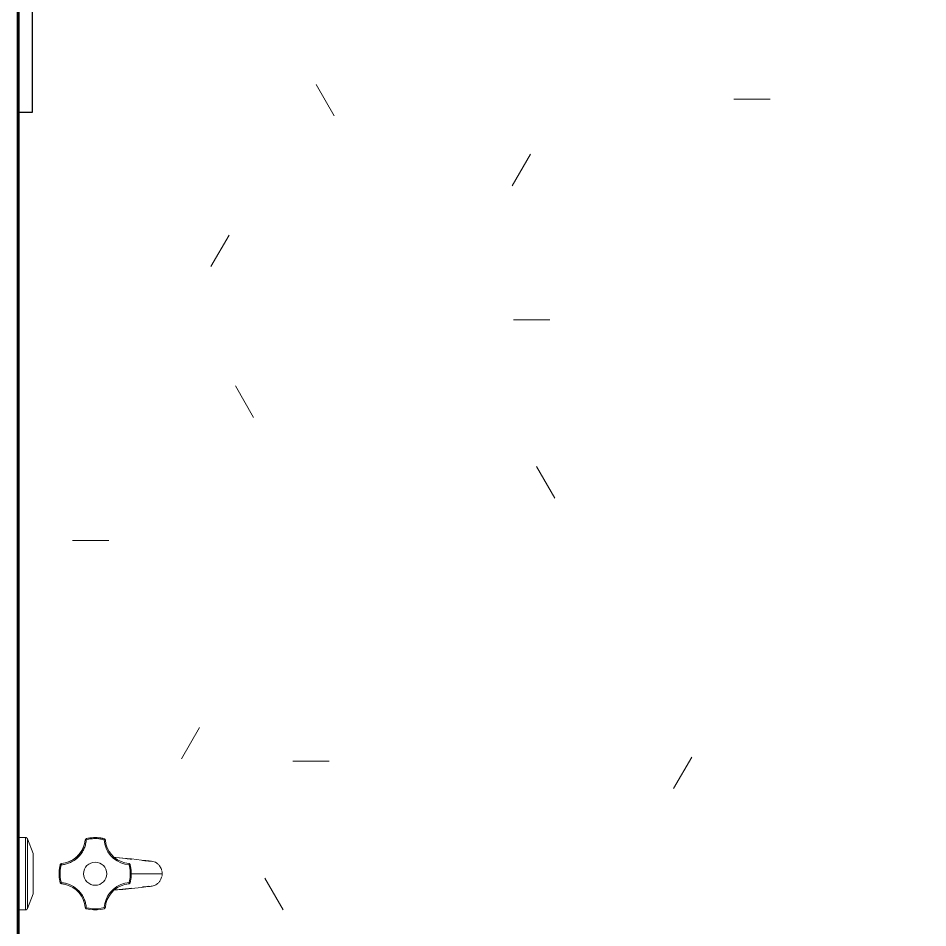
# Model space of a CAD drawing. Header units: millimetres. Extents: x -48985 to -29412, y -43090 to -3800.
# Drawn here: x -45605 to -44976, y -42482 to -41854 of the extents above; entities that cross this region are included whole.
import ezdxf

# ---------------------------------------------------------------- set-up
doc = ezdxf.new("R2010")
doc.units = ezdxf.units.MM
for name, color, linetype, lineweight in [('A-DOOR', 31, 'Continuous', 9), ('A-FLOR-PATT', 8, 'Continuous', 25), ('A-WALL', 113, 'Continuous', 25), ('G-IMPT', 8, 'Continuous', 9), ('P-SANR-FIXT', 6, 'Continuous', 9)]:
    doc.layers.add(name, color=color, linetype=linetype, lineweight=lineweight)

# ---------------------------------------------------------------- blocks, each defined once
blk = doc.blocks.new('Porta correr 4 folhas oficina - 350 x 210-4288001-PAGINAÇÃO DE PISO GARAGEM')
at = {"layer": 'A-DOOR', "lineweight": 25}
for p, q in [((-1849, -90), (-1849, -100)), ((-1849, -100), (-1749, -100))]:
    blk.add_line(p, q, dxfattribs=at)
blk = doc.blocks.new('Torneira 57_1152 C39 - 1152c39_3d_dwg-3886192-PAGINAÇÃO DE PISO GARAGEM')
at = {"layer": 'G-IMPT'}
for p, q in [((-25.01, 0), (-25.01, -5.04)), ((25.01, -5.04), (25.01, 0)), ((-25.01, -5.04), (-24.42, -5.04)), ((-25.01, -5.04), (25.01, -5.04)), ((24.42, -5.04), (25.01, -5.04)), ((-24.06, -6.43), (-13.88, -10.46)), ((24.06, -6.43), (-24.06, -6.43)), ((-22.97, -6.43), (-24.06, -6.43)), ((-13.88, -10.46), (13.88, -10.46)), ((-12.53, -10.46), (-13.88, -10.46)), ((13.88, -10.46), (12.5, -10.46)), ((13.88, -10.46), (24.06, -6.43)), ((24.06, -6.43), (22.88, -6.43)), ((-6.43, -29.32), (-6.29, -29.04)), ((-6.29, -29.04), (-0.45, -28.24)), ((-23.97, -46.98), (-24.17, -46.92)), ((23.89, -46.78), (24.17, -46.92)), ((-23.89, -59.64), (-24.17, -59.5)), ((23.98, -59.44), (24.17, -59.5)), ((-6.29, -77.38), (-5.79, -77.5)), ((-5.79, -77.5), (-3.5, -77.94)), ((-3.5, -77.94), (0.45, -78.18)), ((6.44, -77.1), (6.29, -77.38))]:
    blk.add_line(p, q, dxfattribs=at)
at = {"layer": 'G-IMPT', "flags": 128}
for points in [[(-24.06, -6.43), (-24.12, -6.41), (-24.17, -6.38), (-24.23, -6.35), (-24.28, -6.32), (-24.33, -6.29), (-24.38, -6.26), (-24.43, -6.22), (-24.47, -6.19), (-24.52, -6.15), (-24.56, -6.11), (-24.6, -6.06), (-24.64, -6.02), (-24.68, -5.97), (-24.72, -5.92), (-24.75, -5.87), (-24.79, -5.82), (-24.82, -5.77), (-24.85, -5.72), (-24.87, -5.67), (-24.9, -5.61), (-24.92, -5.56), (-24.94, -5.5), (-24.95, -5.44), (-24.97, -5.38), (-24.98, -5.32), (-24.99, -5.27), (-25, -5.21), (-25.01, -5.15), (-25.01, -5.09), (-25.01, -5.04)], [(25.01, -5.04), (25.01, -5.1), (25.01, -5.16), (25, -5.22), (24.99, -5.27), (24.98, -5.33), (24.97, -5.39), (24.95, -5.45), (24.93, -5.51), (24.91, -5.56), (24.89, -5.62), (24.87, -5.67), (24.84, -5.73), (24.81, -5.78), (24.78, -5.83), (24.75, -5.88), (24.71, -5.93), (24.68, -5.98), (24.64, -6.02), (24.6, -6.07), (24.56, -6.11), (24.51, -6.15), (24.47, -6.19), (24.42, -6.23), (24.37, -6.26), (24.32, -6.3), (24.27, -6.33), (24.22, -6.36), (24.16, -6.39), (24.11, -6.41), (24.06, -6.43)], [(-23.28, -46.18), (-20.56, -45.74), (-17.92, -44.88), (-15.43, -43.63), (-13.16, -42.02), (-11.18, -40.04), (-9.57, -37.77), (-8.33, -35.28), (-7.47, -32.65), (-7.03, -29.93)], [(-7.03, -29.93), (-7.43, -32.56), (-8.21, -35.11), (-9.37, -37.5), (-10.88, -39.68), (-12.69, -41.61), (-14.77, -43.25), (-17.09, -44.56), (-18.79, -45.25)], [(-7.03, -29.93), (-6.79, -29.38), (-6.29, -29.04)], [(-6.17, -29.83), (-6.78, -29.84), (-7.03, -29.93)], [(-6.29, -29.04), (-5.05, -28.75), (-3.8, -28.53), (-2.54, -28.37), (-1.27, -28.28), (0, -28.25), (1.27, -28.28), (2.54, -28.37), (3.8, -28.53), (5.05, -28.75), (6.29, -29.04)], [(6.16, -29.78), (6.78, -30.11), (7.03, -29.93)], [(7.03, -29.93), (6.8, -29.37), (6.29, -29.04)], [(7.03, -29.93), (7.47, -32.65), (8.33, -35.28), (9.58, -37.77), (11.19, -40.05), (13.17, -42.03), (15.45, -43.64), (17.93, -44.88), (20.56, -45.74), (23.28, -46.18)], [(-24.17, -59.5), (-24.98, -53.16), (-24.26, -47.29), (-24.17, -46.92)], [(-24.17, -59.5), (-24.46, -58.26), (-24.68, -57.01), (-24.84, -55.75), (-24.93, -54.48), (-24.96, -53.21), (-24.93, -51.94), (-24.84, -50.67), (-24.68, -49.41), (-24.46, -48.16), (-24.17, -46.92)], [(-24.17, -46.92), (-23.83, -46.42), (-23.28, -46.18)], [(-23.43, -47.06), (-23.57, -46.49), (-23.28, -46.18)], [(23.28, -46.18), (23.83, -46.42), (24.17, -46.92)], [(23.39, -47.03), (23.38, -46.43), (23.28, -46.18)], [(24.17, -46.92), (24.68, -49.41), (24.93, -51.94), (24.93, -54.48), (24.68, -57.01), (24.17, -59.5)], [(-24.24, -53.21), (-24.21, -54.44), (-24.1, -55.68), (-23.94, -56.92), (-23.71, -58.14), (-23.41, -59.35)], [(23.43, -59.35), (23.88, -57.33), (24.16, -55.28), (24.26, -53.21)], [(-23.41, -59.35), (-20.51, -59.81), (-17.71, -60.72), (-15.06, -62.06), (-12.66, -63.8), (-10.57, -65.89), (-8.84, -68.29), (-7.5, -70.93), (-6.59, -73.74), (-6.13, -76.63)], [(-23.37, -59.39), (-23.37, -59.99), (-23.28, -60.24)], [(-7.03, -76.49), (-7.47, -73.77), (-8.33, -71.14), (-9.57, -68.65), (-11.18, -66.38), (-13.16, -64.4), (-15.43, -62.79), (-17.92, -61.54), (-20.56, -60.68), (-23.28, -60.24)], [(6.15, -76.63), (6.61, -73.74), (7.52, -70.93), (8.86, -68.28), (10.6, -65.88), (12.69, -63.79), (15.1, -62.05), (17.74, -60.72), (20.54, -59.81), (23.43, -59.35)], [(23.28, -60.24), (20.56, -60.68), (17.93, -61.54), (15.45, -62.78), (13.17, -64.39), (11.19, -66.37), (9.58, -68.65), (8.33, -71.14), (7.47, -73.77), (7.03, -76.49)], [(-8.75, -91.15), (-8.8, -90.56), (-9.07, -88.23), (-9.45, -85.26), (-10.26, -78.41), (-10.84, -72.29), (-11.34, -65.12)], [(8.75, -91.15), (8.8, -90.56), (9.07, -88.23), (9.45, -85.26), (10.26, -78.41), (10.84, -72.29), (11.34, -65.14)], [(6.29, -77.38), (5.05, -77.67), (3.8, -77.89), (2.54, -78.05), (1.27, -78.14), (0, -78.17), (-1.27, -78.14), (-2.54, -78.05), (-3.8, -77.89), (-5.05, -77.67), (-6.29, -77.38)], [(-6.13, -76.63), (-4.92, -76.93), (-3.7, -77.16), (-2.47, -77.32), (-1.22, -77.43), (0.01, -77.46), (1.24, -77.43), (2.48, -77.32), (3.72, -77.16), (4.94, -76.93), (6.15, -76.63)], [(6.19, -76.59), (6.78, -76.58), (7.03, -76.49)]]:
    blk.add_lwpolyline(points, dxfattribs=at)
at = {"layer": 'G-IMPT'}
for start, end in [(90, 180), (0, 90), (180, 0)]:
    blk.add_arc((0, -53.21), 8, start, end, dxfattribs=at)
for points in [[(-6.6, -32.69), (-6.39, -31.75), (-6.24, -30.79), (-6.17, -29.83)], [(6.19, -29.83), (6.26, -30.79), (6.4, -31.74), (6.62, -32.68)], [(6.29, -29.04), (6.34, -29.05), (6.42, -29.12), (6.44, -29.25), (6.44, -29.32)], [(-7.5, -35.49), (-7.13, -34.6), (-6.83, -33.67), (-6.61, -32.73)], [(6.63, -32.72), (6.85, -33.67), (7.15, -34.61), (7.52, -35.52)], [(7.52, -35.52), (8.27, -37.34), (9.31, -39.05), (10.59, -40.55)], [(-15.05, -44.36), (-14.2, -43.85), (-13.4, -43.27), (-12.65, -42.63)], [(-12.65, -42.63), (-11.9, -41.99), (-11.2, -41.29), (-10.56, -40.54)], [(10.59, -40.55), (11.23, -41.3), (11.93, -42), (12.68, -42.64)], [(12.69, -42.64), (13.44, -43.28), (14.24, -43.86), (15.08, -44.37)], [(-23.37, -47.03), (-22.42, -46.96), (-21.46, -46.82), (-20.52, -46.6)], [(-20.48, -46.59), (-19.53, -46.37), (-18.59, -46.07), (-17.68, -45.7)], [(-17.68, -45.7), (-16.78, -45.33), (-15.9, -44.88), (-15.06, -44.37)], [(17.73, -45.71), (18.63, -46.07), (19.55, -46.37), (20.5, -46.59)], [(20.53, -46.6), (21.47, -46.82), (22.43, -46.96), (23.39, -47.03)], [(23.48, -47.11), (23.65, -47.77), (23.94, -49.11), (24.2, -51.15), (24.26, -52.52), (24.26, -53.21)], [(-23.28, -60.24), (-23.34, -60.24), (-23.46, -60.21), (-23.66, -60.13), (-23.84, -60), (-23.99, -59.85), (-24.11, -59.68), (-24.16, -59.56), (-24.17, -59.5)], [(23.44, -59.36), (23.5, -59.45), (23.59, -59.64), (23.6, -59.93), (23.49, -60.16), (23.35, -60.24), (23.28, -60.24)], [(-6.15, -76.65), (-6.23, -76.71), (-6.42, -76.8), (-6.72, -76.81), (-6.95, -76.7), (-7.03, -76.56), (-7.03, -76.49)], [(-6.23, -77.18), (-6.26, -77.31), (-6.28, -77.38), (-6.29, -77.38)], [(-9.14, -85.96), (-8.91, -88.13), (-8.75, -89.95), (-8.75, -91.22)], [(9.14, -85.96), (8.91, -88.13), (8.75, -89.95), (8.75, -91.22)], [(-8.66, -90.06), (-8.72, -90.45), (-8.75, -90.84), (-8.75, -91.22)], [(8.75, -91.22), (8.75, -90.85), (8.72, -90.46), (8.66, -90.08)], [(-1.94, -99.24), (-1.3, -99.38), (-0.64, -99.45), (0, -99.45)], [(0, -99.45), (0.64, -99.45), (1.3, -99.37), (1.93, -99.24)]]:
    blk.add_open_spline(points, degree=3, dxfattribs=at)
for points, knots in [([(-6.09, -29.74), (-4.5, -29.33), (-1.23, -28.83), (2.9, -29.03), (5.31, -29.53), (6.11, -29.74)], [0, 0, 0, 0, 0.4, 0.8, 1, 1, 1, 1]), ([(-10.56, -40.53), (-9.6, -39.41), (-8.5, -37.76), (-7.69, -35.97), (-7.5, -35.52)], [0.555883, 0.555883, 0.555883, 0.555883, 0.7222222, 0.7777778, 0.7777778, 0.7777778, 0.7777778]), ([(-24.24, -53.21), (-24.24, -52.39), (-24.14, -50.33), (-23.77, -48.3), (-23.46, -47.11)], [0, 0, 0, 0, 0.4, 1, 1, 1, 1]), ([(15.09, -44.38), (15.51, -44.63), (16.36, -45.11), (17.25, -45.51), (17.7, -45.7)], [0.6673387, 0.6673387, 0.6673387, 0.6673387, 0.7222222, 0.7777778, 0.7777778, 0.7777778, 0.7777778]), ([(24.17, -59.5), (24.15, -59.57), (24.08, -59.73), (23.9, -59.95), (23.64, -60.15), (23.4, -60.23), (23.28, -60.24)], [0, 0, 0, 0, 0.2, 0.4, 0.7, 1, 1, 1, 1]), ([(-11.31, -65.18), (-11.08, -68.34), (-10.63, -72.96), (-10.16, -77.09), (-10, -78.48)], [0.2413771, 0.2413771, 0.2413771, 0.2413771, 0.4444444, 0.5553547, 0.5553547, 0.5553547, 0.5553547]), ([(11.31, -65.2), (11.07, -68.35), (10.63, -72.97), (10.16, -77.1), (10, -78.49)], [0.2419625, 0.2419625, 0.2419625, 0.2419625, 0.4444444, 0.5555556, 0.5555556, 0.5555556, 0.5555556]), ([(-6.29, -77.38), (-6.18, -77.41), (-5.96, -77.39), (-6.1, -77.45), (-6.54, -77.29), (-6.7, -77.14), (-6.85, -76.98), (-6.97, -76.76), (-7.02, -76.6), (-7.03, -76.49)], [0, 0, 0, 0, 0.125, 0.375, 0.5, 0.625, 0.71875, 0.8125, 1, 1, 1, 1]), ([(0, -99.45), (0, -99.11), (0, -98.32), (0, -96.61), (0, -94.44), (0, -91.81), (0, -88.73), (0, -85.2), (0, -81.42), (0, -78.75), (0, -77.48)], [0, 0, 0, 0, 0.1111111, 0.2222222, 0.3333333, 0.4444444, 0.5555556, 0.6666667, 0.7777778, 0.8717401, 0.8717401, 0.8717401, 0.8717401]), ([(7.03, -76.49), (7.02, -76.57), (6.98, -76.73), (6.85, -76.99), (6.63, -77.23), (6.4, -77.35), (6.29, -77.38)], [0, 0, 0, 0, 0.2, 0.4, 0.7, 1, 1, 1, 1]), ([(-8.75, -91.22), (-8.75, -91.83), (-8.6, -93.06), (-7.95, -94.81), (-6.89, -96.39), (-5.26, -97.92), (-3.64, -98.77), (-2.51, -99.1), (-2.33, -99.15)], [0, 0, 0, 0, 0.1428571, 0.2857143, 0.4285714, 0.5714286, 0.7857143, 0.8280725, 0.8280725, 0.8280725, 0.8280725]), ([(2.32, -99.14), (2.83, -99.01), (3.94, -98.62), (5.5, -97.7), (7.13, -96.17), (8.42, -93.98), (8.75, -92.13), (8.75, -91.22)], [0.1719275, 0.1719275, 0.1719275, 0.1719275, 0.2857143, 0.4285714, 0.5714286, 0.7857143, 1, 1, 1, 1])]:
    blk.add_open_spline(points, degree=3, knots=knots, dxfattribs=at)
blk = doc.blocks.new('Torneira 57_1152 C39 - Tipo 1-3886310-PAGINAÇÃO DE PISO GARAGEM')
at = {"extrusion": (0, 0, -1), "zscale": -1, "rotation": 180}
blk.add_blockref('Torneira 57_1152 C39 - 1152c39_3d_dwg-3886192-PAGINAÇÃO DE PISO GARAGEM', (-125.72, 171), dxfattribs=at)

msp = doc.modelspace()

# ---------------------------------------------------------------- hatches: boundary and pattern name
at = {"layer": 'A-FLOR-PATT', "lineweight": 9}
h = msp.add_hatch(dxfattribs=at)
h.set_pattern_fill('FP_1', color=9, style=0, pattern_type=2)
h.set_pattern_definition([(0, (0, 0), (609.6, 152.4), [25.146, -432.054, 25.146, -432.054, -2438.4]), (0, (0, 0), (609.6, 152.4), [-914.4, 25.146, -889.254, 25.146, -432.054, -1066.8]), (0, (0, 0), (609.6, 152.4), [-2286, 25.146, -279.654, 25.146, -736.854]), (120, (228.6, 76.2), (-436.78227, 451.7291), [25.146, -432.054, 25.146, -432.054, -2438.4]), (120, (228.6, 76.2), (-436.78227, 451.7291), [-914.4, 25.146, -889.254, 25.146, -432.054, -1066.8]), (120, (228.6, 76.2), (-436.78227, 451.7291), [-2286, 25.146, -279.654, 25.146, -736.854]), (240, (304.8, 381), (-172.81773, -604.1291), [25.146, -432.054, 25.146, -432.054, -2438.4]), (240, (304.8, 381), (-172.81773, -604.1291), [-914.4, 25.146, -889.254, 25.146, -432.054, -1066.8]), (240, (304.8, 381), (-172.81773, -604.1291), [-2286, 25.146, -279.654, 25.146, -736.854])])
h.paths.add_polyline_path([(-36523.16, -42881.12), (-36524.45, -42883.36), (-36523.58, -42882.15)])
h.paths.add_polyline_path([(-36519.62, -42879.65), (-36522.12, -42880.32), (-36520.91, -42880.19), (-36520.03, -42879.82)])
h.paths.add_polyline_path([(-45709.62, -39194.65), (-45709.62, -40944.65), (-45739.62, -40944.65), (-45739.62, -39194.65)])
h.paths.add_polyline_path([(-48485.08, -37258.19), (-48483.79, -37255.94), (-48484.66, -37257.15)])
h.paths.add_polyline_path([(-48488.62, -37259.65), (-48486.12, -37258.98), (-48487.33, -37259.11), (-48488.21, -37259.48)])
h.paths.add_polyline_path([(-39604.62, -43069.65), (-39604.62, -42819.65), (-39616.86, -42819.6), (-39616.15, -42719.65), (-39604.62, -42719.65), (-39604.62, -41379.65), (-39614.62, -41379.65), (-39614.62, -41324.65), (-39613.16, -41321.12), (-39609.62, -41319.65), (-39454.62, -41319.65), (-39454.62, -41329.65), (-39419.62, -41329.65), (-39416.08, -41331.12), (-39414.62, -41334.65), (-39414.62, -41379.65), (-39424.62, -41379.65), (-39424.62, -42879.65), (-36424.62, -42879.65), (-36424.62, -40429.65), (-39424.62, -40429.65), (-39424.62, -40479.65), (-39414.62, -40479.65), (-39414.62, -40524.65), (-39416.08, -40528.19), (-39419.62, -40529.65), (-38624.62, -40529.65), (-38624.62, -40559.65), (-39424.62, -40559.65), (-39424.62, -40529.65), (-39454.62, -40529.65), (-39454.62, -40539.65), (-39609.62, -40539.65), (-39613.16, -40538.19), (-39614.62, -40534.65), (-39614.62, -40479.65), (-39604.62, -40479.65), (-39604.62, -40048.65), (-39614.62, -40048.65), (-39614.62, -39948.65), (-39604.62, -39948.65), (-39604.62, -37550.65), (-39614.62, -37550.65), (-39614.62, -37469.65), (-39795.5, -37470.2), (-39811.17, -37487.79), (-39816.07, -37492.14), (-39831.82, -37504.17), (-39845.93, -37512.64), (-39859.1, -37518.74), (-39881.21, -37526.31), (-39885.05, -37527.53), (-39901.5, -37530.55), (-39925.16, -37531.63), (-39946.18, -37529.89), (-39965.57, -37525.76), (-39987.89, -37517.66), (-40007.59, -37507.15), (-40024.73, -37495.01), (-40036.91, -37483.7), (-40049.85, -37469.65), (-45160.5, -37470.2), (-45176.17, -37487.79), (-45181.07, -37492.14), (-45196.82, -37504.17), (-45210.93, -37512.64), (-45224.05, -37518.72), (-45246.21, -37526.31), (-45250.05, -37527.53), (-45266.5, -37530.55), (-45290.16, -37531.63), (-45313.83, -37529.37), (-45330.15, -37525.89), (-45352.91, -37517.64), (-45372.32, -37507.31), (-45388.56, -37495.79), (-45405.55, -37479.83), (-45414.85, -37469.65), (-45604.62, -37469.65), (-45604.62, -38220.65), (-45594.62, -38220.65), (-45594.62, -38320.65), (-45679.62, -38320.65), (-45679.62, -39194.65), (-45709.62, -39194.65), (-45709.62, -38320.65), (-45794.62, -38320.65), (-45794.62, -38220.65), (-45784.62, -38220.65), (-45784.62, -37249.65), (-45984.62, -37249.65), (-45984.62, -37259.65), (-48584.62, -37259.65), (-48584.62, -37249.65), (-48784.62, -37249.65), (-48784.62, -42889.65), (-45784.62, -42889.65), (-45784.62, -41918.65), (-45794.62, -41918.65), (-45794.62, -41818.65), (-45709.62, -41818.65), (-45709.62, -40944.65), (-45679.62, -40944.65), (-45679.62, -41818.65), (-45594.62, -41818.65), (-45594.62, -41918.65), (-45604.62, -41918.65), (-45604.62, -42421.29), (-45602.1, -42419.63), (-45599.58, -42421.29), (-45599.58, -42424.41), (-45598.19, -42424.41), (-45597.49, -42424.41), (-45594.16, -42432.84), (-45562, -42431.98), (-45558.92, -42426.93), (-45556.34, -42420.93), (-45550.18, -42420.43), (-45545.27, -42421.23), (-45543.9, -42426.93), (-45539.96, -42432.84), (-45538.73, -42433.61), (-45510.55, -42437.07), (-45507.8, -42438.31), (-45505.67, -42441.82), (-45505.51, -42442.94), (-45506.39, -42444.64), (-45505.51, -42446.96), (-45506.97, -42450.09), (-45509.59, -42451.91), (-45517.63, -42453.61), (-45533.69, -42455.19), (-45539.95, -42456.45), (-45542.67, -42459.93), (-45544.81, -42465.18), (-45545.27, -42468.07), (-45551.41, -42468.9), (-45557.55, -42468.07), (-45559.53, -42461.17), (-45562.87, -42456.45), (-45594.16, -42457.14), (-45599.58, -42467.99), (-45602.1, -42469.65), (-45604.62, -42467.99), (-45604.62, -42719.65), (-45592.38, -42719.7), (-45593.09, -42819.65), (-45604.62, -42819.65), (-45604.62, -43069.65), (-39699.1, -43069.65)])
h.paths.add_polyline_path([(-45287.12, -42931.82), (-45313.83, -42929.37), (-45330.15, -42925.89), (-45352.91, -42917.64), (-45372.32, -42907.31), (-45388.56, -42895.79), (-45405.55, -42879.83), (-45422.67, -42858.33), (-45433.1, -42839.33), (-45438.88, -42826.01), (-45442.95, -42813.45), (-45445.2, -42806.11), (-45449.35, -42781.88), (-45519.71, -42782.2), (-45524.37, -42784.65), (-45530.73, -42785.05), (-45534.58, -42783.87), (-45539.02, -42781.88), (-45584.62, -42781.88), (-45584.62, -42757.42), (-45538.16, -42757.42), (-45532.84, -42754.61), (-45526.53, -42754.28), (-45522.73, -42755.45), (-45518.27, -42757.42), (-45448.59, -42757.42), (-45447.39, -42746.38), (-45443.68, -42728.36), (-45435.16, -42704.01), (-45425.58, -42686.24), (-45417.35, -42673.46), (-45398.07, -42651.51), (-45393.17, -42647.16), (-45377.42, -42635.13), (-45363.31, -42626.66), (-45350.14, -42620.56), (-45328.03, -42612.99), (-45320.2, -42611.04), (-45307.74, -42608.75), (-45284.08, -42607.67), (-45263.92, -42609.24), (-45243.67, -42613.54), (-45221.35, -42621.65), (-45201.65, -42632.15), (-45184.51, -42644.29), (-45172.33, -42655.6), (-45159.39, -42670.44), (-45151.6, -42681.1), (-45138.08, -42706.4), (-45131.8, -42724.38), (-45128.93, -42733.91), (-45126.11, -42751.99), (-45125.08, -42772.69), (-45126.85, -42792.92), (-45130.54, -42810.9), (-45139.08, -42835.29), (-45148.66, -42853.07), (-45157.19, -42866.2), (-45176.17, -42887.79), (-45181.07, -42892.14), (-45196.82, -42904.17), (-45210.93, -42912.64), (-45224.05, -42918.72), (-45246.21, -42926.31), (-45250.05, -42927.53), (-45266.5, -42930.55), (-45284.08, -42931.63)])
h.paths.add_polyline_path([(-39922.12, -42931.82), (-39946.18, -42929.89), (-39965.57, -42925.76), (-39987.89, -42917.66), (-40007.59, -42907.15), (-40024.73, -42895.01), (-40036.91, -42883.7), (-40049.85, -42868.86), (-40057.64, -42858.2), (-40071.16, -42832.9), (-40077.95, -42813.3), (-40080.2, -42806.11), (-40083.13, -42787.31), (-40084.16, -42766.61), (-40082.39, -42746.38), (-40078.7, -42728.4), (-40070.16, -42704.01), (-40060.58, -42686.24), (-40052.05, -42673.1), (-40033.07, -42651.51), (-40028.17, -42647.16), (-40012.42, -42635.13), (-39998.31, -42626.66), (-39985.19, -42620.58), (-39963.03, -42612.99), (-39959.19, -42611.77), (-39942.74, -42608.75), (-39919.08, -42607.67), (-39895.41, -42609.94), (-39879.09, -42613.41), (-39856.33, -42621.66), (-39836.92, -42631.99), (-39820.68, -42643.52), (-39803.69, -42659.47), (-39786.57, -42680.97), (-39776.14, -42699.97), (-39770.36, -42713.29), (-39766.29, -42725.85), (-39763.93, -42733.91), (-39759.89, -42757.42), (-39689.53, -42757.1), (-39684.87, -42754.65), (-39678.51, -42754.25), (-39674.66, -42755.44), (-39670.22, -42757.42), (-39624.62, -42757.42), (-39624.62, -42781.88), (-39671.08, -42781.88), (-39676.4, -42784.69), (-39682.71, -42785.02), (-39686.51, -42783.85), (-39690.97, -42781.88), (-39760.65, -42781.88), (-39761.85, -42792.92), (-39765.56, -42810.94), (-39774.08, -42835.29), (-39783.66, -42853.07), (-39791.89, -42865.84), (-39811.17, -42887.79), (-39816.07, -42892.14), (-39831.82, -42904.17), (-39845.93, -42912.64), (-39859.1, -42918.74), (-39881.21, -42926.31), (-39885.05, -42927.53), (-39901.5, -42930.55), (-39919.08, -42931.63)])
h.paths.add_polyline_path([(-45592.03, -42819.6), (-45592.38, -42816.84), (-45591.67, -42814.26)])
h.paths.add_polyline_path([(-39623.75, -42788.59), (-39621.5, -42790.77), (-39621.5, -42789.26), (-39622.24, -42788.92)])
h.paths.add_polyline_path([(-39618.45, -42817.4), (-39619.26, -42815.91), (-39620.87, -42814.26), (-39623.75, -42813.14), (-39623.75, -42750.71), (-39619.84, -42748.97), (-39618.14, -42745.81), (-39618.85, -42791.6), (-39619.33, -42792.16), (-39619.77, -42793.9), (-39618.64, -42795.41), (-39618.14, -42799.64), (-39618.26, -42814.26)])
h.paths.add_polyline_path([(-45588.32, -42749.78), (-45585.83, -42750.38), (-45587.74, -42748.53)])
h.paths.add_polyline_path([(-45588.32, -42789.52), (-45590.78, -42792.35), (-45591.1, -42793.49), (-45590.39, -42747.7), (-45589.91, -42747.14), (-45589.47, -42745.4), (-45590.6, -42743.89), (-45591.1, -42739.66), (-45590.25, -42726.69), (-45589.98, -42723.39), (-45588.37, -42725.04), (-45585.49, -42726.16), (-45585.49, -42788.59), (-45587.74, -42789.26)])
h.paths.add_polyline_path([(-45590.79, -42817.4), (-45591.1, -42797.92), (-45590.41, -42794.78), (-45589.4, -42792.94), (-45589.91, -42792.16), (-45587.95, -42790.33), (-45587.29, -42790.33), (-45585.49, -42788.92), (-45585.55, -42813.16), (-45589.15, -42814.94), (-45590.2, -42815.19), (-45590.54, -42815.19)])
h.paths.add_polyline_path([(-39623.75, -42750.71), (-39623.69, -42726.15), (-39620.09, -42724.37), (-39619.04, -42724.11), (-39618.23, -42725.47), (-39618.14, -42741.38), (-39618.83, -42744.52), (-39619.84, -42746.36), (-39619.33, -42747.14), (-39621.29, -42748.97), (-39621.95, -42748.97), (-39623.41, -42750.38)])
h.paths.add_polyline_path([(-45591.64, -42725.36), (-45592.38, -42722.46), (-45592.03, -42719.7), (-45591.67, -42725.04)])
h.paths.add_polyline_path([(-45599.58, -42467.83), (-45598.19, -42466.41), (-45599.58, -42466.52)])
h.paths.add_polyline_path([(-43804.62, -41949.65), (-43847.58, -41948.83), (-43892.64, -41946.2), (-43953.12, -41940.75), (-44028.69, -41931.27), (-44030.29, -41930.87), (-44039.13, -41928.54), (-44040.66, -41926.86), (-44041.06, -41924.38), (-44079.4, -41918.14), (-44193.8, -41896.5), (-44203.16, -41891.76), (-44305.92, -41836.68), (-44323.35, -41825.42), (-44374.54, -41787.3), (-44425.18, -41743.3), (-44469.49, -41696.79), (-44514.51, -41638.25), (-44526.68, -41622.06), (-44560.39, -41576.64), (-44589.31, -41534.99), (-44602.62, -41512.68), (-44613.75, -41487.77), (-44629.86, -41437.49), (-44639.34, -41399.48), (-44644.45, -41367.81), (-44647.22, -41340.93), (-44650.94, -41286.53), (-44653.07, -41200.45), (-44653.92, -41127.43), (-44653.59, -40981.39), (-44651.89, -40902.13), (-44648.93, -40835.35), (-44646.85, -40811.3), (-44643.03, -40777.23), (-44634.8, -40725), (-44633.69, -40719.36), (-44633.26, -40706.48), (-44632.03, -40701.7), (-44629.78, -40700.01), (-44628, -40684.39), (-44627.62, -40662.47), (-44627.02, -40661.04), (-44628.29, -40658.66), (-44630.61, -40543.26), (-44648.23, -40524.37), (-44669.31, -40497.44), (-44673.66, -40487.96), (-44682.84, -40458.5), (-44696.36, -40448.41), (-44715.51, -40432.39), (-44733.98, -40413.69), (-44751.25, -40389.66), (-44768.68, -40359.2), (-44775.33, -40343.86), (-44775.06, -40327.99), (-44774.11, -40326.22), (-44630.25, -40400), (-44630.84, -39842.69), (-44631.38, -39830.96), (-44630.25, -39627.03), (-44629.79, -39624.52), (-44629.91, -39623.29), (-44629.12, -39009.8), (-44629.19, -38963.88), (-44637.49, -38921.62), (-44646.61, -38854.15), (-44650.06, -38806.28), (-44652.34, -38748.92), (-44653.63, -38682.84), (-44654.06, -38578.96), (-44653.16, -38489.31), (-44650.56, -38425.63), (-44648.41, -38400.68), (-44644.86, -38374.79), (-44638.74, -38324.87), (-44632.85, -38296.58), (-44628.25, -38279.58), (-44607.63, -38225.24), (-44588.81, -38188.54), (-44567.59, -38152.36), (-44546.68, -38124.49), (-44531.46, -38107.68), (-44501.8, -38086.64), (-44409.95, -38033.13), (-44388.45, -38021.75), (-44363.4, -38010.18), (-44301.61, -37987.5), (-44266.82, -37976.37), (-44240.2, -37969.87), (-44192.48, -37964.83), (-44144.56, -37962.26), (-43834.25, -37951.65), (-43804.62, -37951.12), (-43714.17, -37953.35), (-43428.82, -37964.16), (-43402.39, -37965.84), (-43361.89, -37971.59), (-43330.13, -37980), (-43276.78, -37998.56), (-43233.96, -38015.16), (-43195.37, -38035.37), (-43109.98, -38085.14), (-43094.03, -38095.55), (-43076.26, -38109.29), (-43059.21, -38128.5), (-43040.81, -38153.54), (-43019.23, -38190.69), (-43006.91, -38214.37), (-42995.66, -38239.09), (-42986.24, -38264.5), (-42977.45, -38291.77), (-42968.86, -38335.02), (-42958.82, -38422.99), (-42956.05, -38490.18), (-42955.32, -38543.82), (-42955.61, -38682.84), (-42957.26, -38759.89), (-42960.3, -38827.25), (-42962.34, -38850.84), (-42965.97, -38882.4), (-42975.82, -38942.93), (-42980.77, -38968.91), (-42979.19, -39119.33), (-42978.99, -39338.4), (-42978.15, -39742.43), (-42978.54, -39855.77), (-42978.99, -40360.7), (-42978.99, -40400.64), (-42901.54, -40360.7), (-42834.86, -40326.5), (-42834.09, -40330.17), (-42833.91, -40344.69), (-42840.79, -40359.63), (-42857.99, -40389.66), (-42865.53, -40400.83), (-42881.7, -40420.94), (-42905.32, -40442.45), (-42927.94, -40460.99), (-42936.39, -40490.8), (-42943.02, -40503.21), (-42953.64, -40515.16), (-42968.53, -40532.47), (-42979.26, -40544.57), (-42981.9, -40661.04), (-42981.9, -40661.98), (-42981.51, -40671.05), (-42980.45, -40694.06), (-42978.83, -40700.79), (-42976.68, -40702.77), (-42975.42, -40713.18), (-42975.27, -40721.29), (-42970.8, -40744.88), (-42962.7, -40807.82), (-42959.2, -40856.75), (-42956.98, -40913.74), (-42955.65, -40981.39), (-42955.19, -41093.6), (-42956.52, -41220.17), (-42958.61, -41292.15), (-42962.49, -41346.5), (-42965.6, -41373.77), (-42969.95, -41399.73), (-42975, -41421.78), (-42988.77, -41467.9), (-43000.47, -41499.85), (-43013.41, -41524.85), (-43038.32, -41561.99), (-43082.56, -41622.06), (-43146.72, -41704.95), (-43197.04, -41755.39), (-43250.76, -41799.94), (-43299.8, -41834.61), (-43343.18, -41859.18), (-43400.55, -41888.85), (-43421.86, -41899.11), (-43438.35, -41901.75), (-43568.39, -41925.22), (-43569.33, -41928.17), (-43570.81, -41929.16), (-43572.98, -41930.03), (-43605.09, -41934.62), (-43668.8, -41941.98), (-43738.59, -41947.85), (-43775.94, -41949.34)])
h.paths.add_polyline_path([(-41204.62, -41949.65), (-41247.58, -41948.83), (-41292.64, -41946.2), (-41353.12, -41940.75), (-41428.69, -41931.27), (-41430.29, -41930.87), (-41439.13, -41928.54), (-41440.66, -41926.86), (-41441.06, -41924.38), (-41479.4, -41918.14), (-41593.8, -41896.5), (-41603.16, -41891.76), (-41705.92, -41836.68), (-41723.35, -41825.42), (-41774.54, -41787.3), (-41825.18, -41743.3), (-41869.49, -41696.79), (-41914.51, -41638.25), (-41926.68, -41622.06), (-41960.39, -41576.64), (-41989.31, -41534.99), (-42002.62, -41512.68), (-42013.75, -41487.77), (-42029.86, -41437.49), (-42039.34, -41399.48), (-42044.45, -41367.81), (-42047.22, -41340.93), (-42050.94, -41286.53), (-42053.07, -41200.45), (-42053.92, -41127.43), (-42053.59, -40981.39), (-42052.09, -40908.37), (-42048.93, -40835.35), (-42046.85, -40811.3), (-42043.03, -40777.23), (-42034.8, -40725), (-42033.69, -40719.36), (-42033.26, -40706.48), (-42032.03, -40701.7), (-42029.78, -40700.01), (-42028, -40684.39), (-42027.62, -40662.47), (-42027.02, -40661.04), (-42028.29, -40658.66), (-42030.61, -40543.26), (-42048.23, -40524.37), (-42069.31, -40497.44), (-42073.66, -40487.96), (-42082.84, -40458.5), (-42096.36, -40448.41), (-42115.51, -40432.39), (-42133.98, -40413.69), (-42151.25, -40389.66), (-42168.68, -40359.2), (-42175.33, -40343.86), (-42175.06, -40327.99), (-42174.11, -40326.22), (-42030.25, -40400), (-42030.84, -39842.69), (-42031.38, -39830.96), (-42030.25, -39627.03), (-42029.79, -39624.52), (-42029.91, -39623.29), (-42029.12, -39009.8), (-42029.19, -38963.88), (-42037.49, -38921.62), (-42046.6, -38854.31), (-42049.91, -38809.19), (-42052.34, -38748.92), (-42053.63, -38682.84), (-42054.06, -38578.96), (-42053.16, -38489.31), (-42050.56, -38425.63), (-42048.41, -38400.68), (-42044.86, -38374.79), (-42038.74, -38324.87), (-42033.04, -38297.47), (-42028.25, -38279.58), (-42007.63, -38225.24), (-41988.81, -38188.54), (-41967.59, -38152.36), (-41946.68, -38124.49), (-41931.46, -38107.68), (-41901.8, -38086.64), (-41809.95, -38033.13), (-41788.45, -38021.75), (-41763.4, -38010.18), (-41701.61, -37987.5), (-41666.82, -37976.37), (-41640.2, -37969.87), (-41592.48, -37964.83), (-41544.56, -37962.26), (-41234.25, -37951.65), (-41181.58, -37951.53), (-41119.81, -37953.15), (-40828.82, -37964.16), (-40802.39, -37965.84), (-40761.89, -37971.59), (-40730.13, -37980), (-40676.78, -37998.56), (-40633.96, -38015.16), (-40595.37, -38035.37), (-40509.98, -38085.14), (-40494.03, -38095.55), (-40476.26, -38109.29), (-40459.21, -38128.5), (-40440.34, -38154.32), (-40419.23, -38190.69), (-40406.91, -38214.37), (-40395.66, -38239.09), (-40386.24, -38264.5), (-40377.56, -38291.22), (-40368.86, -38335.02), (-40358.82, -38422.99), (-40356.05, -38490.18), (-40355.32, -38543.82), (-40355.61, -38682.84), (-40357.26, -38759.89), (-40360.3, -38827.25), (-40362.34, -38850.84), (-40365.85, -38881.56), (-40375.82, -38942.93), (-40380.77, -38968.91), (-40379.19, -39119.33), (-40378.99, -39338.4), (-40378.15, -39742.43), (-40378.51, -39844.74), (-40378.99, -40360.7), (-40378.57, -40400.43), (-40301.54, -40360.7), (-40234.86, -40326.5), (-40234.09, -40330.17), (-40233.91, -40344.69), (-40240.79, -40359.63), (-40257.99, -40389.66), (-40265.53, -40400.83), (-40281.7, -40420.94), (-40305.32, -40442.45), (-40327.94, -40460.99), (-40336.39, -40490.8), (-40343.02, -40503.21), (-40353.64, -40515.16), (-40368.53, -40532.47), (-40379.26, -40544.57), (-40381.9, -40661.04), (-40381.9, -40661.98), (-40381.51, -40671.05), (-40380.45, -40694.06), (-40378.57, -40700.94), (-40376.68, -40702.77), (-40375.35, -40709.85), (-40375.27, -40721.29), (-40370.8, -40744.88), (-40362.7, -40807.82), (-40359.2, -40856.75), (-40356.98, -40913.74), (-40355.65, -40981.39), (-40355.19, -41093.6), (-40356.52, -41220.17), (-40358.61, -41292.15), (-40362.49, -41346.5), (-40365.6, -41373.77), (-40369.95, -41399.73), (-40375, -41421.78), (-40388.77, -41467.9), (-40400.47, -41499.85), (-40413.41, -41524.85), (-40438.32, -41561.99), (-40482.56, -41622.06), (-40546.72, -41704.95), (-40597.04, -41755.39), (-40650.76, -41799.94), (-40699.8, -41834.61), (-40743.18, -41859.18), (-40800.55, -41888.85), (-40821.86, -41899.11), (-40838.35, -41901.75), (-40968.39, -41925.22), (-40969.33, -41928.17), (-40970.81, -41929.16), (-40972.98, -41930.03), (-41005.09, -41934.62), (-41068.8, -41941.98), (-41138.59, -41947.85), (-41181.58, -41949.4)])
h.paths.add_polyline_path([(-44618.29, -40652.9), (-44618.48, -40652), (-44619.13, -40650.55), (-44618.48, -40652.89)])
h.paths.add_polyline_path([(-42018.29, -40652.9), (-42018.48, -40652), (-42019.13, -40650.55), (-42018.48, -40652.89)])
h.paths.add_polyline_path([(-44617.98, -40650.7), (-44615.4, -40649.51), (-44616.24, -40649.17), (-44617.8, -40650.55)])
h.paths.add_polyline_path([(-42017.98, -40650.7), (-42015.4, -40649.51), (-42015.97, -40648.93), (-42017.82, -40650.57)])
h.paths.add_polyline_path([(-36433.16, -37549.19), (-36430.91, -37550.48), (-36432.12, -37549.62)])
h.paths.add_polyline_path([(-36434.62, -37545.65), (-36433.95, -37548.15), (-36434.08, -37546.94), (-36434.45, -37546.06)])
h.paths.add_polyline_path([(-39125.08, -37258.19), (-39123.79, -37255.94), (-39124.66, -37257.15)])
h.paths.add_polyline_path([(-39128.62, -37259.65), (-39126.12, -37258.98), (-39127.33, -37259.11), (-39128.21, -37259.48)])
h.paths.add_polyline_path([(-36424.62, -40249.65), (-36424.62, -40049.65), (-36434.62, -40049.65), (-36434.62, -37449.65), (-36424.62, -37449.65), (-36424.62, -37249.65), (-36624.62, -37249.65), (-36624.62, -37259.65), (-39224.62, -37259.65), (-39224.62, -37249.65), (-39424.62, -37249.65), (-39424.62, -37450.65), (-39414.62, -37450.65), (-39414.62, -37550.65), (-39424.62, -37550.65), (-39424.62, -39948.65), (-39414.62, -39948.65), (-39414.62, -40048.65), (-39424.62, -40048.65), (-39424.62, -40249.65), (-36437.79, -40249.65)])

# ---------------------------------------------------------------- linework, layer by layer
at = {"layer": 'A-WALL', "lineweight": 60}
msp.add_line((-45604.62, -42719.65), (-45604.62, -41819.65), dxfattribs=at)

# ---------------------------------------------------------------- block references
at = {"layer": 'A-DOOR', "rotation": 89.9999999999999}
msp.add_blockref('Porta correr 4 folhas oficina - 350 x 210-4288001-PAGINAÇÃO DE PISO GARAGEM', (-45694.62, -40069.65), dxfattribs=at)
at = {"layer": 'P-SANR-FIXT', "color": 7, "rotation": 269.9999999999999}
msp.add_blockref('Torneira 57_1152 C39 - Tipo 1-3886310-PAGINAÇÃO DE PISO GARAGEM', (-45775.62, -42318.92), dxfattribs=at)

doc.saveas('drawing.dxf')
